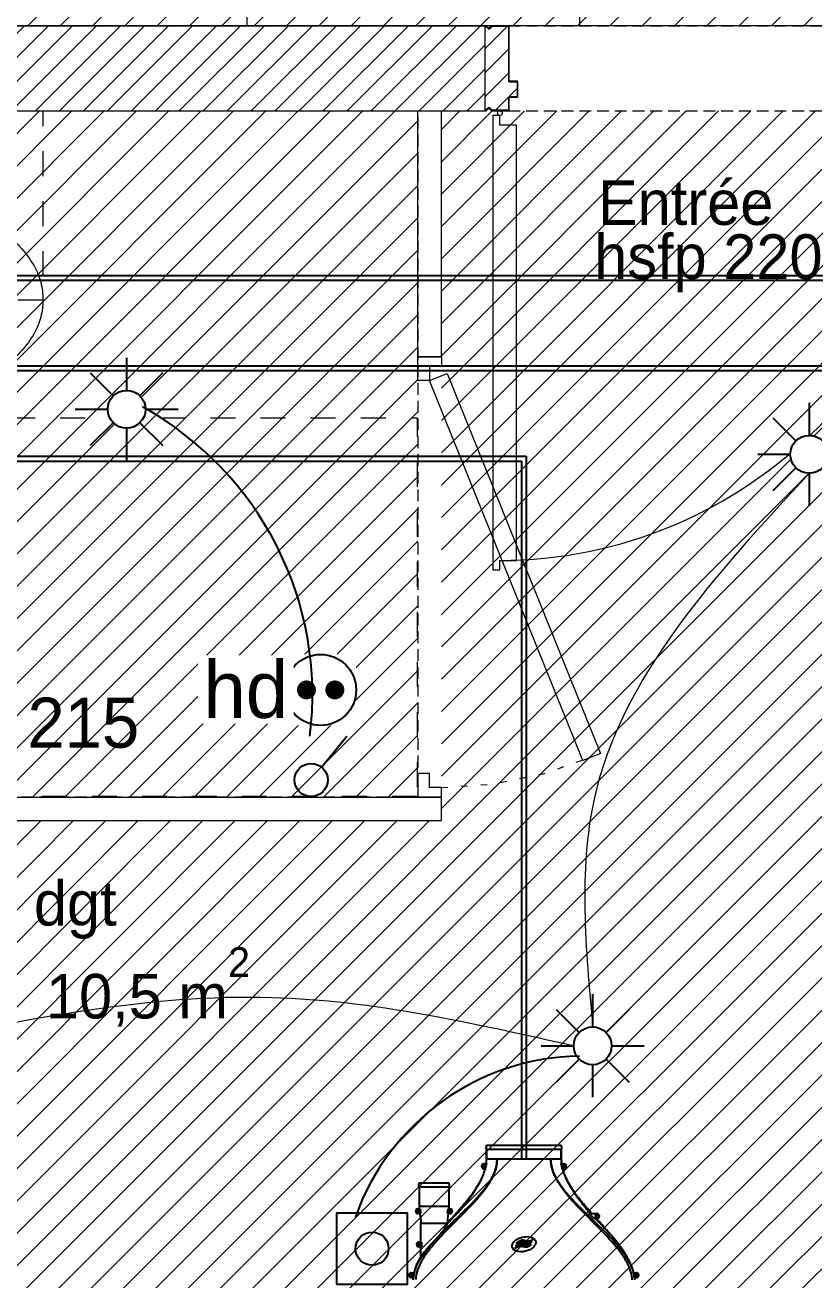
# Model space of a CAD drawing. Header units: centimetres. Extents: x 2666 to 9670, y 1889 to 5633.
# Drawn here: x 5334.1 to 5500.8, y 3887.3 to 4152.5 of the extents above; entities that cross this region are included whole.
import ezdxf

# ---------------------------------------------------------------- set-up
doc = ezdxf.new("R2010")
doc.units = ezdxf.units.CM
doc.header["$LTSCALE"] = 12.7
for name, pattern in [('Style de ligne -1', [0.83328, 0.41656, -0.41672]), ('Style de ligne -12', [0.328084, 0.109361, -0.218723]), ('Style de ligne -13', [0.295276, 0.19685, -0.098425])]:
    doc.linetypes.add(name, pattern=pattern)
for name, color, linetype, lineweight in [('B Faux plafonds', 7, 'Continuous', 5), ('B Faux plafonds-1', 7, 'Continuous', 5), ('B GÈnÈral', 7, 'Continuous', 5), ('B Général', 7, 'Continuous', 5), ('C ANNOTATIONS-prestations', 7, 'Continuous', 5), ('C ANNOTATIONS-prestations-1', 7, 'Continuous', 5), ('C ANNOTATIONS-texte', 7, 'Continuous', 5), ('C ANNOTATIONS-texte surfaces', 7, 'Continuous', 5), ('prlm-ELEC-CFO', 1, 'Continuous', 25)]:
    doc.layers.add(name, color=color, linetype=linetype, lineweight=lineweight)
doc.layers.add('prlm-CHAUFF', color=4, linetype='Continuous')
doc.styles.add('Eurostile', font='')
doc.styles.add('prlm-elec-cfo', font='comic.ttf', dxfattribs={"height": 12})
doc.styles.get('Eurostile').set_extended_font_data('Eurostile')
pattern_1 = [(45, (0, 0.2205), (-3.5277778, 3.3072917), [])]

# ---------------------------------------------------------------- blocks, each defined once
blk = doc.blocks.new('xi.SPOT')
at = {"color": 0, "lineweight": 5}
blk.add_wipeout([(-4, 0), (-2.83, -2.83), (0, -4), (2.83, -2.83), (4, 0), (2.83, 2.83), (0, 4), (-2.83, 2.83)], dxfattribs=at).dxf.layer = 'prlm-ELEC-CFO'
at = {"layer": 'prlm-ELEC-CFO', "color": 0, "linetype": 'ByBlock', "lineweight": -2, "flags": 128}
for points in [[(0, 10.88), (0, 4)], [(-7.69, 7.69), (-2.83, 2.83)], [(7.69, 7.69), (2.83, 2.83)], [(-10.88, 0), (-4, 0)], [(4, 0), (10.88, 0)], [(-2.83, -2.83), (-7.69, -7.69)], [(0, -4), (0, -10.88)], [(2.83, -2.83), (7.69, -7.69)]]:
    blk.add_lwpolyline(points, dxfattribs=at)
at = {"layer": 'prlm-ELEC-CFO', "color": 0, "linetype": 'ByBlock', "lineweight": -2}
blk.add_circle((0, 0), 4, dxfattribs=at)
blk = doc.blocks.new('xi.BP')
at = {"layer": 'prlm-ELEC-CFO', "color": 0, "flags": 128}
blk.add_lwpolyline([(-7.5, -7.5), (7.5, -7.5), (7.5, 7.5), (-7.5, 7.5)], close=True, dxfattribs=at)
at = {"layer": 'prlm-ELEC-CFO', "color": 0}
blk.add_circle((0, 0), 3.5, dxfattribs=at)
blk = doc.blocks.new('xi.SA')
at = {"layer": 'prlm-ELEC-CFO', "color": 0}
blk.add_lwpolyline([(0.2, -1.28), (5.5, 5.28)], dxfattribs=at)
blk.add_circle((-2, -4), 3.5, dxfattribs=at)
blk = doc.blocks.new('xi.PCHD')
at = {"color": 0, "lineweight": 5}
blk.add_wipeout([(-7.5, -7.5), (7.5, -7.5), (7.5, 7.5), (-7.5, 7.5)], dxfattribs=at).dxf.layer = 'prlm-ELEC-CFO'
at = {"layer": 'prlm-ELEC-CFO', "color": 0, "linetype": 'ByBlock', "lineweight": 5, "const_width": 2}
for points in [[(-4, 0, 1), (-2, 0, 1)], [(2, 0, 1), (4, 0, 1)]]:
    blk.add_lwpolyline(points, format="xyb", close=True, dxfattribs=at)
at = {"layer": 'prlm-ELEC-CFO', "color": 0, "linetype": 'ByBlock', "lineweight": -2}
blk.add_circle((0, 0), 7.5, dxfattribs=at)
blk = doc.blocks.new('200_wc-2')
at = {"layer": 'B Général', "color": 7, "linetype": 'Continuous', "lineweight": 5}
for p, q in [((-25, -20.1), (-25, 0)), ((-24.9, 0.1), (24.9, 0.1)), ((25, -20.1), (25, 0)), ((-19.5, -44.2), (-19.5, -21.9)), ((19.5, -44.2), (19.5, -21.9))]:
    blk.add_line(p, q, dxfattribs=at)
at = {"layer": 'B Général', "color": 7, "linetype": 'Continuous', "lineweight": 5, "flags": 128}
blk.add_lwpolyline([(-25, -20.1), (-24.9, -20.6), (-24.75, -20.9), (-24.55, -21.2), (-24.3, -21.45), (-23.9, -21.7), (-23.4, -21.85), (-23.15, -21.9), (23.25, -21.9), (23.55, -21.85), (23.9, -21.7), (24.2, -21.5), (24.45, -21.3), (24.65, -21.05), (24.8, -20.75), (24.9, -20.5), (24.95, -20.3), (25, -20.1)], dxfattribs=at)
for points in [[(-19.5, -44.2), (-19.5, -44.2, 0.036537), (-19.11, -49.53, 0.035337), (-17.94, -54.75), (-17.94, -54.75, 0.041299), (-16.22, -59.09), (-16.22, -59.09), (-16.22, -59.1, 0.041783), (-13.79, -63.08, 0.053503), (-10.77, -66.4), (-10.77, -66.4, 0.054816), (-7.12, -69.02), (-7.12, -69.02, 0.063755), (-3.68, -70.42), (-3.68, -70.42, 0.064897), (0, -70.9)], [(0, -70.9, 0.064897), (3.68, -70.42), (3.68, -70.42, 0.063726), (7.12, -69.02), (7.12, -69.02, 0.054816), (10.77, -66.4), (10.77, -66.4, 0.053503), (13.79, -63.08, 0.041783), (16.22, -59.1), (16.22, -59.09), (16.22, -59.09, 0.041299), (17.94, -54.75), (17.94, -54.75, 0.035337), (19.11, -49.53, 0.036556), (19.5, -44.2)]]:
    blk.add_lwpolyline(points, format="xyb", dxfattribs=at)
at = {"layer": 'B Général', "color": 7, "linetype": 'Continuous', "lineweight": 5}
for centre, start, end in [((-24.9, 0), 90, 180), ((24.9, 0), 0, 90)]:
    blk.add_arc(centre, 0.1, start, end, dxfattribs=at)
blk = doc.blocks.new('Groupe-8-1')
at = {"layer": 'B Général', "color": 154, "linetype": 'Style de ligne -1', "true_color": 0x0053a6, "flags": 128}
blk.add_lwpolyline([(-35.4, 7.6), (35.6, 7.6), (35.6, -32.4), (-35.4, -32.4)], close=True, dxfattribs=at)
at = {"layer": 'B Général', "xscale": -1, "rotation": 270}
blk.add_blockref('200_wc-2', (35.5, 7.5), dxfattribs=at)
blk = doc.blocks.new('WC-plan-PMR')
at = {"layer": 'B Général', "color": 154, "linetype": 'Style de ligne -1', "true_color": 0x0053a6, "flags": 128}
blk.add_lwpolyline([(-114.5, 112.5), (15.5, 112.5), (15.5, 32.5), (-114.5, 32.5)], close=True, dxfattribs=at)
at = {"layer": 'B Général', "color": 7}
blk.add_blockref('Groupe-8-1', (0, 0), dxfattribs=at)

msp = doc.modelspace()

# ---------------------------------------------------------------- hatches: boundary and pattern name
at = {"layer": 'B Faux plafonds', "linetype": 'Continuous', "lineweight": 5, "true_color": 0xaaaaaa}
h = msp.add_hatch(dxfattribs=at)
h.set_pattern_fill('F_P__SOFFITE', color=253, style=0, pattern_type=2)
h.set_pattern_definition(pattern_1)
h.paths.add_polyline_path([(4337.44, 3228.48), (4207.44, 3228.48), (4207.44, 4282.39), (4659.96, 4282.39), (4659.96, 4330.39), (5019.96, 4330.39), (5019.96, 4687.89), (5150.04, 4687.72), (5150.04, 4282.39), (6787.89, 4282.39), (6787.89, 4152.39), (4337.44, 4152.39)])
at = {"layer": 'B Faux plafonds-1', "linetype": 'Continuous', "lineweight": 5, "true_color": 0xaaaaaa}
h = msp.add_hatch(dxfattribs=at)
h.set_pattern_fill('F_P__SOFFITE', color=253, style=0, pattern_type=2)
h.set_pattern_definition(pattern_1)
h.paths.add_polyline_path([(5687.94, 4069.39), (5687.95, 4069.39), (5687.95, 4134.39), (5807.96, 4134.39), (5807.96, 3971.89), (5522.96, 3971.89), (5522.96, 3884.39), (5063.69, 3884.39), (5063.69, 3984.39), (5422.09, 3984.39), (5422.09, 4134.39), (5652.94, 4134.39), (5652.94, 4067.39), (5687.94, 4067.39)])
h = msp.add_hatch(dxfattribs=at)
h.set_pattern_fill('F_P__SOFFITE', color=253, style=0, pattern_type=2)
h.set_pattern_definition(pattern_1)
h.paths.add_polyline_path([(5287.09, 4134.39), (5417.09, 4134.39), (5417.09, 3989.39), (5287.09, 3989.39)])
at = {"layer": 'B GÈnÈral', "linetype": 'Continuous', "lineweight": 5}
h = msp.add_hatch(dxfattribs=at)
h.set_pattern_fill('50_BETON', style=0, pattern_type=2)
h.set_pattern_definition([(45, (0, 0), (2.4253472, -2.6458333), [])])
h.paths.add_polyline_path([(5431.34, 4152.39), (4337.44, 4152.39), (4355.44, 4134.39), (5431.34, 4134.39)])
h = msp.add_hatch(dxfattribs=at)
h.set_pattern_fill('50_BETON', angle=180, style=0, pattern_type=2)
h.set_pattern_definition([(225, (5482.9404, 4143.389), (-2.42535, 2.64583), [])])
edge = h.paths.add_edge_path()
edge.add_line((5431.34, 4152.34), (5432.01, 4151.76))
edge.add_line((5432.01, 4151.76), (5432.02, 4151.75))
edge.add_arc((5432.15, 4151.9), 0.2, 228.9909, 311.0091)
edge.add_line((5432.28, 4151.75), (5432.29, 4151.76))
edge.add_line((5432.29, 4151.76), (5432.84, 4152.25))
edge.add_line((5432.84, 4152.25), (5432.84, 4152.25))
edge.add_arc((5432.88, 4152.21), 0.05, 90, 131.0091, ccw=False)
edge.add_line((5432.88, 4152.26), (5432.88, 4152.26))
edge.add_line((5432.88, 4152.26), (5436.24, 4152.26))
edge.add_line((5436.24, 4152.26), (5436.25, 4152.26))
edge.add_arc((5436.25, 4152.21), 0.0435, 0, 90, ccw=False)
edge.add_line((5436.29, 4152.21), (5436.29, 4140.69))
edge.add_arc((5436.46, 4140.69), 0.174, 180, 270)
edge.add_line((5436.46, 4140.52), (5436.49, 4140.52))
edge.add_line((5436.49, 4140.52), (5438.04, 4140.52))
edge.add_line((5438.04, 4140.52), (5438.05, 4140.52))
edge.add_arc((5438.05, 4140.48), 0.0435, 0, 90, ccw=False)
edge.add_line((5438.09, 4140.48), (5438.09, 4137.43))
edge.add_arc((5438.05, 4137.43), 0.0435, 270, 360, ccw=False)
edge.add_line((5438.05, 4137.39), (5438.04, 4137.39))
edge.add_line((5438.04, 4137.39), (5436.49, 4137.39))
edge.add_line((5436.49, 4137.39), (5436.46, 4137.39))
edge.add_arc((5436.46, 4137.21), 0.174, 90, 180)
edge.add_line((5436.29, 4137.21), (5436.29, 4134.56))
edge.add_arc((5436.25, 4134.56), 0.0435, 270, 360, ccw=False)
edge.add_line((5436.25, 4134.52), (5436.24, 4134.52))
edge.add_line((5436.24, 4134.52), (5432.88, 4134.52))
edge.add_line((5432.88, 4134.52), (5432.88, 4134.52))
edge.add_arc((5432.88, 4134.57), 0.05, 228.9909, 270, ccw=False)
edge.add_line((5432.84, 4134.53), (5432.84, 4134.53))
edge.add_line((5432.84, 4134.53), (5432.29, 4135.02))
edge.add_line((5432.29, 4135.02), (5432.28, 4135.02))
edge.add_arc((5432.15, 4134.87), 0.2, 48.9909, 126.9033)
edge.add_line((5432.03, 4135.03), (5432.02, 4135.02))
edge.add_line((5432.02, 4135.02), (5431.5, 4134.58))
edge.add_line((5431.5, 4134.58), (5431.5, 4134.58))
edge.add_line((5431.5, 4134.58), (5431.34, 4134.44))
edge.add_line((5431.34, 4134.44), (5431.34, 4152.34))
at = {"layer": 'C ANNOTATIONS-prestations-1', "linetype": 'Continuous', "lineweight": 9, "true_color": 0x989898}
h = msp.add_hatch(dxfattribs=at)
h.set_pattern_fill('DALETTES TERRASSE 50X50', color=252, scale=1.406016, style=0, pattern_type=2)
h.set_pattern_definition([(0, (4678, 4152.39), (4e-15, -70.3008), []), (-90, (4678, 4152.39), (70.3008, 0), [])])
h.paths.add_polyline_path([(4337.44, 3228.48), (4207.44, 3228.48), (4207.44, 4282.39), (4659.96, 4282.39), (4659.96, 4330.39), (5019.96, 4330.39), (5019.96, 4687.89), (5150.04, 4687.72), (5150.04, 4282.39), (6787.89, 4282.39), (6787.89, 4152.39), (4337.44, 4152.39)])

# ---------------------------------------------------------------- linework, layer by layer
at = {"layer": 'B Général', "color": 7, "linetype": 'Continuous', "lineweight": 18}
for p, q in [((4337.44, 4152.39), (5431.34, 4152.39)), ((4829.69, 4134.39), (5431.34, 4134.39))]:
    msp.add_line(p, q, dxfattribs=at)
at = {"layer": 'B Général', "color": 7, "linetype": 'Continuous', "lineweight": 5}
for p, q in [((4337.44, 4152.39), (5431.34, 4152.39)), ((5431.34, 4134.39), (5431.34, 4152.39)), ((4829.69, 4134.39), (5431.34, 4134.39)), ((5417.09, 4082.39), (5417.09, 4134.39)), ((5422.09, 4082.39), (5422.09, 4134.39)), ((5422.09, 4082.39), (5417.09, 4082.39)), ((5277.96, 3989.39), (5417.09, 3989.39)), ((5422.09, 3989.39), (5417.09, 3989.39)), ((5417.09, 3989.39), (5417.09, 3989.39)), ((5422.09, 3984.39), (5422.09, 3989.39)), ((5277.96, 3984.39), (5422.09, 3984.39))]:
    msp.add_line(p, q, dxfattribs=at)
at = {"layer": 'B Général', "linetype": 'Style de ligne -13', "lineweight": 5}
for p, q in [((5436.24, 4152.39), (5529.64, 4152.39)), ((5436.24, 4134.39), (5529.64, 4134.39))]:
    msp.add_line(p, q, dxfattribs=at)
at = {"layer": 'B Général', "color": 7, "linetype": 'Continuous', "lineweight": 13}
for p, q in [((5417.09, 4082.39), (5417.09, 4134.39)), ((5422.09, 4082.39), (5422.09, 4134.39)), ((5277.96, 3989.39), (5417.09, 3989.39)), ((5417.09, 3989.39), (5417.09, 3989.39)), ((5422.09, 3984.39), (5422.09, 3989.39)), ((5277.96, 3984.39), (5422.09, 3984.39))]:
    msp.add_line(p, q, dxfattribs=at)
at = {"layer": 'B Général', "linetype": 'Continuous', "lineweight": 5, "flags": 128}
msp.add_lwpolyline([(5436.44, 4134.56), (5436.44, 4137.21, -0.414214), (5436.48, 4137.26), (5436.49, 4137.26), (5438.04, 4137.26), (5438.07, 4137.26, 0.414214), (5438.24, 4137.43), (5438.24, 4140.48, 0.414214), (5438.07, 4140.65), (5438.04, 4140.65), (5436.49, 4140.65), (5436.48, 4140.65, -0.414214), (5436.44, 4140.69), (5436.44, 4152.21, 0.414214), (5436.27, 4152.39), (5436.24, 4152.39), (5432.88, 4152.39), (5432.87, 4152.39, 0.18087), (5432.74, 4152.34), (5432.74, 4152.34), (5432.18, 4151.85), (5432.18, 4151.85, -0.373975), (5432.11, 4151.85), (5432.11, 4151.85), (5431.45, 4152.43), (5431.34, 4152.34), (5432.01, 4151.76), (5432.02, 4151.75, 0.373975), (5432.28, 4151.75), (5432.29, 4151.76), (5432.84, 4152.25), (5432.84, 4152.25, -0.18087), (5432.88, 4152.26), (5432.88, 4152.26), (5436.24, 4152.26), (5436.25, 4152.26, -0.414214), (5436.29, 4152.21), (5436.29, 4140.69, 0.414214), (5436.46, 4140.52), (5436.49, 4140.52), (5438.04, 4140.52), (5438.05, 4140.52, -0.414214), (5438.09, 4140.48), (5438.09, 4137.43, -0.414214), (5438.05, 4137.39), (5438.04, 4137.39), (5436.49, 4137.39), (5436.46, 4137.39, 0.414214), (5436.29, 4137.21), (5436.29, 4134.56, -0.414214), (5436.25, 4134.52), (5436.24, 4134.52), (5432.88, 4134.52), (5432.88, 4134.52, -0.18087), (5432.84, 4134.53), (5432.84, 4134.53), (5432.29, 4135.02), (5432.28, 4135.02, 0.353689), (5432.03, 4135.03), (5432.02, 4135.02), (5431.5, 4134.58), (5431.5, 4134.58), (5431.34, 4134.44), (5431.45, 4134.35), (5432.06, 4134.88, -0.385556), (5432.17, 4134.93), (5432.18, 4134.92), (5432.74, 4134.44), (5432.74, 4134.44, 0.18087), (5432.87, 4134.39), (5432.88, 4134.39), (5436.24, 4134.39), (5436.27, 4134.39, 0.414214)], format="xyb", close=True, dxfattribs=at)
at = {"layer": 'B Général', "color": 7, "linetype": 'Style de ligne -13', "lineweight": 5, "flags": 128}
msp.add_lwpolyline([(5287.09, 4134.39), (5417.09, 4134.39), (5417.09, 3989.39), (5287.09, 3989.39)], close=True, dxfattribs=at)
at = {"layer": 'B Général', "color": 7, "linetype": 'Continuous', "lineweight": 5, "flags": 128}
for points in [[(5437.94, 4131.39), (5434.44, 4131.39), (5434.44, 4133.39), (5432.94, 4133.39), (5432.93, 4037.39), (5434.43, 4037.39), (5434.43, 4039.39), (5437.93, 4039.39)], [(5422.09, 4082.39), (5422.09, 4080.39), (5419.59, 4080.39), (5419.59, 4077.39), (5417.09, 4077.39), (5417.09, 4082.39)], [(5422.09, 3989.39), (5422.09, 3991.39), (5419.59, 3991.39), (5419.59, 3994.39), (5417.09, 3994.39), (5417.09, 3989.39), (5417.09, 3989.39), (5417.09, 3989.39), (5421.37, 3989.39), (5421.37, 3989.39)]]:
    msp.add_lwpolyline(points, close=True, dxfattribs=at)
at = {"layer": 'B Général', "flags": 128}
msp.add_lwpolyline([(5423.3, 4078.89), (5455.71, 3998.61), (5452, 3997.11), (5419.59, 4077.39)], close=True, dxfattribs=at)
at = {"layer": 'B Général', "linetype": 'Style de ligne -12', "lineweight": 5, "flags": 128}
msp.add_lwpolyline([(5422.09, 3991.39), (5432.92, 3992.12), (5443.57, 3994.29), (5451.96, 3997.2)], dxfattribs=at)
at = {"layer": 'B Général', "linetype": 'Continuous', "lineweight": 5}
msp.add_circle((5434.44, 4133.89), 0.5, dxfattribs=at)
at = {"layer": 'B Général', "color": 7, "linetype": 'Continuous', "lineweight": 5}
msp.add_arc((5434.44, 4133.89), 94.5, 270, 1.2323, dxfattribs=at)
at = {"layer": 'C ANNOTATIONS-prestations', "color": 7, "linetype": 'Continuous', "lineweight": 5, "flags": 128}
msp.add_lwpolyline([(4337.44, 3228.48), (4207.44, 3228.48), (4207.44, 4282.39), (4659.96, 4282.39), (4659.96, 4330.39), (5019.96, 4330.39), (5019.96, 4687.89), (5150.04, 4687.72), (5150.04, 4282.39), (6787.89, 4282.39), (6787.89, 4152.39), (4337.44, 4152.39)], close=True, dxfattribs=at)
msp.add_lwpolyline([(4337.44, 3228.48), (4207.44, 3228.48), (4207.44, 4282.39), (4659.96, 4282.39), (4659.96, 4330.39), (5019.96, 4330.39), (5019.96, 4687.89), (5150.04, 4687.72), (5150.04, 4282.39), (6787.89, 4282.39), (6787.89, 4152.39), (4337.44, 4152.39)], close=True, dxfattribs=at)
at = {"layer": 'prlm-CHAUFF', "ltscale": 50}
for p, q in [((5282.95, 4099.59), (5597.84, 4099.59)), ((5282.95, 4098.59), (5597.42, 4098.59)), ((5282.85, 4080.49), (5575.93, 4080.49)), ((5282.85, 4079.49), (5574.93, 4079.49)), ((5282.85, 4061.39), (5440.02, 4061.39)), ((5282.85, 4060.39), (5439.02, 4060.39)), ((5439.02, 4060.39), (5439.02, 3912.84)), ((5440.02, 4061.39), (5440.02, 3912.84)), ((5431.52, 3914.94), (5447.52, 3914.94)), ((5431.62, 3915.84), (5447.42, 3915.84)), ((5431.62, 3914.94), (5431.62, 3912.84)), ((5431.62, 3912.84), (5431.62, 3914.94)), ((5447.42, 3914.94), (5447.42, 3912.84)), ((5447.42, 3912.84), (5447.42, 3914.94)), ((5431.02, 3911.49), (5431.12, 3911.49)), ((5431.02, 3911.39), (5431.02, 3911.49)), ((5431.62, 3911.84), (5431.07, 3911.84)), ((5431.12, 3911.49), (5431.12, 3911.39)), ((5431.37, 3910.84), (5431.57, 3911.52)), ((5431.62, 3911.84), (5431.57, 3911.52)), ((5433.85, 3912.84), (5431.62, 3912.84)), ((5445.2, 3912.84), (5433.85, 3912.84)), ((5447.42, 3912.84), (5445.2, 3912.84)), ((5447.48, 3911.52), (5447.43, 3911.84)), ((5447.43, 3911.84), (5447.98, 3911.84)), ((5447.68, 3910.84), (5447.48, 3911.52)), ((5447.93, 3911.49), (5448.03, 3911.49)), ((5447.93, 3911.39), (5447.93, 3911.49)), ((5448.03, 3911.49), (5448.03, 3911.39)), ((5430.91, 3911.29), (5430.91, 3911.39)), ((5430.91, 3911.39), (5431.02, 3911.39)), ((5431.02, 3911.29), (5430.91, 3911.29)), ((5431.02, 3911.18), (5431.02, 3911.29)), ((5431.12, 3911.18), (5431.02, 3911.18)), ((5431.07, 3910.84), (5431.37, 3910.84)), ((5431.12, 3911.39), (5431.22, 3911.39)), ((5431.22, 3911.29), (5431.12, 3911.29)), ((5431.12, 3911.29), (5431.12, 3911.18)), ((5431.22, 3911.39), (5431.22, 3911.29)), ((5447.98, 3910.84), (5447.68, 3910.84)), ((5447.83, 3911.29), (5447.83, 3911.39)), ((5447.83, 3911.39), (5447.93, 3911.39)), ((5447.93, 3911.29), (5447.83, 3911.29)), ((5447.93, 3911.18), (5447.93, 3911.29)), ((5448.03, 3911.18), (5447.93, 3911.18)), ((5448.03, 3911.39), (5448.14, 3911.39)), ((5448.14, 3911.29), (5448.03, 3911.29)), ((5448.03, 3911.29), (5448.03, 3911.18)), ((5448.14, 3911.39), (5448.14, 3911.29)), ((5423.77, 3906.94), (5417.27, 3906.94)), ((5417.37, 3907.84), (5423.67, 3907.84)), ((5417.37, 3906.94), (5417.37, 3902.84)), ((5417.37, 3906.94), (5417.37, 3902.84)), ((5423.67, 3906.94), (5423.67, 3902.84)), ((5423.67, 3906.94), (5423.67, 3902.84)), ((5430.12, 3907.82), (5430.12, 3907.82)), ((5448.64, 3908.36), (5448.61, 3908.36)), ((5448.93, 3907.82), (5448.91, 3907.82)), ((5416.97, 3901.89), (5417.07, 3901.89)), ((5416.97, 3901.79), (5416.97, 3901.89)), ((5417.07, 3901.79), (5416.97, 3901.79)), ((5417.07, 3901.99), (5417.17, 3901.99)), ((5417.07, 3901.89), (5417.07, 3901.99)), ((5417.07, 3901.68), (5417.07, 3901.79)), ((5417.17, 3901.68), (5417.07, 3901.68)), ((5417.12, 3902.34), (5417.56, 3902.34)), ((5417.67, 3901.34), (5417.12, 3901.34)), ((5417.17, 3901.99), (5417.17, 3901.89)), ((5417.17, 3901.89), (5417.28, 3901.89)), ((5417.28, 3901.79), (5417.17, 3901.79)), ((5417.17, 3901.79), (5417.17, 3901.68)), ((5417.28, 3901.89), (5417.28, 3901.79)), ((5423.67, 3902.84), (5417.37, 3902.84)), ((5417.56, 3902.34), (5417.67, 3901.39)), ((5417.67, 3901.39), (5417.67, 3901.34)), ((5423.32, 3899.18), (5425.39, 3901.34)), ((5425.39, 3901.34), (5423.32, 3899.18)), ((5423.37, 3901.39), (5423.49, 3902.34)), ((5423.37, 3901.34), (5423.37, 3901.39)), ((5423.92, 3901.34), (5423.37, 3901.34)), ((5423.49, 3902.34), (5423.92, 3902.34)), ((5423.77, 3901.79), (5423.77, 3901.89)), ((5423.77, 3901.89), (5423.87, 3901.89)), ((5423.87, 3901.79), (5423.77, 3901.79)), ((5423.87, 3901.99), (5423.97, 3901.99)), ((5423.87, 3901.89), (5423.87, 3901.99)), ((5423.87, 3901.68), (5423.87, 3901.79)), ((5423.97, 3901.68), (5423.87, 3901.68)), ((5423.97, 3901.99), (5423.97, 3901.89)), ((5423.97, 3901.89), (5424.08, 3901.89)), ((5423.97, 3901.79), (5423.97, 3901.68)), ((5424.08, 3901.79), (5423.97, 3901.79)), ((5424.08, 3901.89), (5424.08, 3901.79)), ((5454.35, 3900.34), (5453.35, 3901.34)), ((5453.35, 3901.34), (5454.97, 3901.34)), ((5454.81, 3900.79), (5454.81, 3900.89)), ((5454.81, 3900.89), (5454.92, 3900.89)), ((5454.92, 3900.99), (5455.02, 3900.99)), ((5454.92, 3900.89), (5454.92, 3900.99)), ((5455.02, 3900.99), (5455.02, 3900.89)), ((5455.02, 3900.89), (5455.12, 3900.89)), ((5455.12, 3900.89), (5455.12, 3900.79)), ((5417.72, 3899.34), (5423.32, 3899.34)), ((5417.72, 3895.34), (5417.72, 3899.34)), ((5417.72, 3895.34), (5417.72, 3899.34)), ((5423.32, 3899.18), (5423.32, 3899.34)), ((5423.32, 3899.18), (5423.32, 3899.34)), ((5454.97, 3900.34), (5454.35, 3900.34)), ((5454.92, 3900.79), (5454.81, 3900.79)), ((5454.92, 3900.68), (5454.92, 3900.79)), ((5455.02, 3900.68), (5454.92, 3900.68)), ((5455.02, 3900.79), (5455.02, 3900.68)), ((5455.12, 3900.79), (5455.02, 3900.79)), ((5417.17, 3894.79), (5417.17, 3894.89)), ((5417.17, 3894.89), (5417.27, 3894.89)), ((5417.27, 3894.79), (5417.17, 3894.79)), ((5417.27, 3894.99), (5417.37, 3894.99)), ((5417.27, 3894.89), (5417.27, 3894.99)), ((5417.27, 3894.68), (5417.27, 3894.79)), ((5417.37, 3894.68), (5417.27, 3894.68)), ((5417.32, 3895.34), (5417.87, 3895.34)), ((5417.87, 3894.34), (5417.32, 3894.34)), ((5417.37, 3894.99), (5417.37, 3894.89)), ((5417.37, 3894.89), (5417.48, 3894.89)), ((5417.37, 3894.79), (5417.37, 3894.68)), ((5417.48, 3894.79), (5417.37, 3894.79)), ((5417.48, 3894.89), (5417.48, 3894.79)), ((5417.72, 3892.21), (5417.72, 3894.34)), ((5417.72, 3892.21), (5417.72, 3894.34)), ((5417.87, 3895.34), (5417.87, 3894.34)), ((5415.57, 3888.29), (5415.57, 3888.39)), ((5415.57, 3888.39), (5415.67, 3888.39)), ((5415.67, 3888.29), (5415.57, 3888.29)), ((5415.67, 3888.49), (5415.77, 3888.49)), ((5415.67, 3888.39), (5415.67, 3888.49)), ((5415.67, 3888.18), (5415.67, 3888.29)), ((5415.77, 3888.18), (5415.67, 3888.18)), ((5415.72, 3888.84), (5416.34, 3888.84)), ((5416.17, 3887.84), (5415.72, 3887.84)), ((5415.77, 3888.49), (5415.77, 3888.39)), ((5415.77, 3888.39), (5415.88, 3888.39)), ((5415.77, 3888.29), (5415.77, 3888.18)), ((5415.88, 3888.29), (5415.77, 3888.29)), ((5415.88, 3888.39), (5415.88, 3888.29)), ((5416.16, 3887.75), (5416.17, 3887.84)), ((5462.71, 3888.84), (5463.32, 3888.84)), ((5462.89, 3887.75), (5462.88, 3887.84)), ((5463.32, 3887.84), (5462.88, 3887.84)), ((5463.17, 3888.29), (5463.17, 3888.39)), ((5463.17, 3888.39), (5463.27, 3888.39)), ((5463.27, 3888.29), (5463.17, 3888.29)), ((5463.27, 3888.49), (5463.37, 3888.49)), ((5463.27, 3888.39), (5463.27, 3888.49)), ((5463.27, 3888.18), (5463.27, 3888.29)), ((5463.37, 3888.18), (5463.27, 3888.18)), ((5463.37, 3888.49), (5463.37, 3888.39)), ((5463.37, 3888.39), (5463.48, 3888.39)), ((5463.37, 3888.29), (5463.37, 3888.18)), ((5463.48, 3888.29), (5463.37, 3888.29)), ((5463.48, 3888.39), (5463.48, 3888.29))]:
    msp.add_line(p, q, dxfattribs=at)
for centre, radius in [((5431.07, 3911.34), 0.3), ((5431.07, 3911.34), 0.25), ((5447.98, 3911.34), 0.3), ((5447.98, 3911.34), 0.25), ((5417.12, 3901.84), 0.3), ((5417.12, 3901.84), 0.25), ((5423.92, 3901.84), 0.3), ((5423.92, 3901.84), 0.25), ((5454.97, 3900.84), 0.3), ((5454.97, 3900.84), 0.25), ((5417.32, 3894.84), 0.3), ((5417.32, 3894.84), 0.25), ((5415.72, 3888.34), 0.3), ((5415.72, 3888.34), 0.25), ((5463.32, 3888.34), 0.3), ((5463.32, 3888.34), 0.25)]:
    msp.add_circle(centre, radius, dxfattribs=at)
for centre, radius, start, end in [((5433.51, 3915.17), 2, 160.5755, 186.7441), ((5433.51, 3915.17), 2, 160.5755, 186.7441), ((5445.54, 3915.17), 2, 353.2559, 19.4245), ((5445.54, 3915.17), 2, 353.2559, 19.4245), ((5431.07, 3911.34), 0.5, 90, 270), ((5423.86, 3912.84), 7.77, 352.5456, 359.9423), ((5423.8, 3912.85), 7.82, 352.5763, 359.9264), ((5424.46, 3912.82), 7.17, 352.0923, 353.5448), ((5424.46, 3912.82), 7.17, 353.9053, 0.1157), ((5454.64, 3912.83), 7.25, 179.9215, 187.8382), ((5455.19, 3912.84), 7.77, 180.0577, 187.4544), ((5455.25, 3912.85), 7.82, 180.0736, 187.4237), ((5447.98, 3911.34), 0.5, 270, 90), ((5420.01, 3913.81), 11.74, 332.3321, 345.441), ((5420.37, 3913.66), 11.35, 332.1374, 345.6929), ((5460.63, 3914.32), 13.43, 192.9954, 216.0824), ((5458.68, 3913.66), 11.35, 194.4106, 207.8626), ((5419.26, 3907.17), 2, 160.5755, 186.7441), ((5419.26, 3907.17), 2, 160.5755, 186.7441), ((5421.79, 3907.17), 2, 353.2559, 19.4245), ((5421.79, 3907.17), 2, 353.2559, 19.4245), ((5396.39, 3927.4), 39, 319.3887, 329.86), ((5396.39, 3927.4), 39, 319.3887, 329.8601), ((5412.61, 3917.5), 20.01, 331.0483, 332.7983), ((5412.61, 3917.5), 20.01, 331.0482, 332.7982), ((5466.44, 3917.5), 20.01, 207.2018, 208.9518), ((5482.66, 3927.4), 39, 210.1399, 220.6113), ((5482.66, 3927.4), 39, 212.5506, 220.6113), ((5417.12, 3901.84), 0.5, 90, 270), ((5423.92, 3901.84), 0.5, 270, 90), ((5417.01, 3909.44), 11.66, 315.9701, 320.4245), ((5416.76, 3909.66), 11.99, 316.0326, 320.3619), ((5462.04, 3909.44), 11.66, 219.5755, 224.0299), ((5462.29, 3909.66), 11.99, 219.6381, 223.9674), ((5454.97, 3900.84), 0.5, 270, 90), ((5394.78, 3919.38), 35.1, 315.7111, 319.5265), ((5417.32, 3894.84), 0.5, 90, 270), ((5437.04, 3878.56), 23.65, 136.4099, 144.7501), ((5415.72, 3888.34), 0.5, 90, 270), ((5428.11, 3885.98), 12.12, 163.7263, 166.3852), ((5463.32, 3888.34), 0.5, 270, 90)]:
    msp.add_arc(centre, radius, start, end, dxfattribs=at)
msp.add_ellipse((5439.52, 3894.88), major_axis=(2.49, 0.57), ratio=0.600775, dxfattribs=at)
for points, knots in [([(5433.85, 3912.84), (5433.85, 3912.67), (5433.85, 3912.5), (5433.82, 3912.16), (5433.8, 3911.99), (5433.73, 3911.48), (5433.66, 3911.15), (5433.47, 3910.5), (5433.36, 3910.18), (5433.11, 3909.55), (5432.97, 3909.24), (5432.52, 3908.34), (5432.18, 3907.77), (5431.45, 3906.67), (5431.06, 3906.15), (5429.83, 3904.61), (5428.95, 3903.63), (5427.14, 3901.73), (5426.21, 3900.8), (5424.34, 3898.94), (5423.4, 3898.01), (5421.58, 3896.11), (5420.69, 3895.14), (5419.45, 3893.61), (5419.05, 3893.09), (5418.49, 3892.27), (5418.31, 3892), (5417.97, 3891.43), (5417.81, 3891.14), (5417.35, 3890.25), (5417.1, 3889.64), (5416.82, 3888.69), (5416.75, 3888.37), (5416.67, 3887.81), (5416.64, 3887.57), (5416.63, 3887.34)], [0, 0, 0, 0, 0.015625, 0.015625, 0.03125, 0.03125, 0.0625, 0.0625, 0.09375, 0.09375, 0.125, 0.125, 0.1875, 0.1875, 0.25, 0.25, 0.375, 0.375, 0.5, 0.5, 0.625, 0.625, 0.75, 0.75, 0.8125, 0.8125, 0.84375, 0.84375, 0.875, 0.875, 0.9375, 0.9375, 0.96875, 0.96875, 0.9907189, 0.9907189, 0.9907189, 0.9907189]), ([(5421.48, 3896.6), (5422.68, 3897.84), (5423.93, 3899.04), (5426.43, 3901.44), (5427.67, 3902.63), (5429.46, 3904.51), (5430.03, 3905.15), (5431.14, 3906.47), (5431.66, 3907.16), (5432.37, 3908.25), (5432.59, 3908.62), (5433, 3909.41), (5433.19, 3909.81), (5433.5, 3910.64), (5433.63, 3911.07), (5433.76, 3911.73), (5433.8, 3911.95), (5433.83, 3912.28), (5433.84, 3912.39), (5433.85, 3912.62), (5433.85, 3912.73), (5433.85, 3912.84)], [0, 0, 0, 0, 0.25, 0.25, 0.5, 0.5, 0.625, 0.625, 0.75, 0.75, 0.8125, 0.8125, 0.875, 0.875, 0.9375, 0.9375, 0.96875, 0.96875, 0.984375, 0.984375, 1, 1, 1, 1]), ([(5445.2, 3912.84), (5445.2, 3912.67), (5445.2, 3912.49), (5445.23, 3912.15), (5445.25, 3911.98), (5445.33, 3911.47), (5445.41, 3911.14), (5445.6, 3910.48), (5445.72, 3910.16), (5445.99, 3909.53), (5446.14, 3909.22), (5446.62, 3908.32), (5446.98, 3907.76), (5447.76, 3906.67), (5448.17, 3906.15), (5449.45, 3904.63), (5450.37, 3903.67), (5452.25, 3901.79), (5453.21, 3900.87), (5455.13, 3899.03), (5456.09, 3898.1), (5457.96, 3896.21), (5458.86, 3895.23), (5460.11, 3893.69), (5460.52, 3893.16), (5461.08, 3892.34), (5461.26, 3892.06), (5461.6, 3891.48), (5461.76, 3891.19), (5462.21, 3890.29), (5462.46, 3889.67), (5462.73, 3888.71), (5462.8, 3888.38), (5462.88, 3887.82), (5462.91, 3887.58), (5462.92, 3887.34)], [0, 0, 0, 0, 0.015625, 0.015625, 0.03125, 0.03125, 0.0625, 0.0625, 0.09375, 0.09375, 0.125, 0.125, 0.1875, 0.1875, 0.25, 0.25, 0.375, 0.375, 0.5, 0.5, 0.625, 0.625, 0.75, 0.75, 0.8125, 0.8125, 0.84375, 0.84375, 0.875, 0.875, 0.9375, 0.9375, 0.96875, 0.96875, 0.9908046, 0.9908046, 0.9908046, 0.9908046]), ([(5462.42, 3887.34), (5462.41, 3887.57), (5462.38, 3887.81), (5462.3, 3888.37), (5462.22, 3888.69), (5461.95, 3889.64), (5461.7, 3890.25), (5461.24, 3891.14), (5461.08, 3891.43), (5460.73, 3892), (5460.56, 3892.27), (5460, 3893.09), (5459.6, 3893.61), (5458.36, 3895.14), (5457.47, 3896.11), (5455.65, 3898.01), (5454.71, 3898.94), (5452.84, 3900.8), (5451.91, 3901.73), (5450.1, 3903.63), (5449.22, 3904.61), (5447.99, 3906.15), (5447.6, 3906.68), (5446.87, 3907.77), (5446.53, 3908.34), (5446.07, 3909.24), (5445.93, 3909.55), (5445.68, 3910.18), (5445.57, 3910.5), (5445.39, 3911.15), (5445.32, 3911.49), (5445.25, 3911.99), (5445.23, 3912.16), (5445.2, 3912.5), (5445.2, 3912.67), (5445.2, 3912.84)], [0.0092808, 0.0092808, 0.0092808, 0.0092808, 0.03125, 0.03125, 0.0625, 0.0625, 0.125, 0.125, 0.15625, 0.15625, 0.1875, 0.1875, 0.25, 0.25, 0.375, 0.375, 0.5, 0.5, 0.625, 0.625, 0.75, 0.75, 0.8125, 0.8125, 0.875, 0.875, 0.90625, 0.90625, 0.9375, 0.9375, 0.96875, 0.96875, 0.984375, 0.984375, 1, 1, 1, 1]), ([(5430.62, 3908.8), (5430.46, 3908.46), (5430.09, 3907.75), (5429.45, 3906.69), (5428.69, 3905.6), (5427.87, 3904.52), (5426.99, 3903.44), (5425.87, 3902.15), (5424.66, 3900.8), (5423.72, 3899.77), (5423.32, 3899.33)], [0.1568082, 0.1568082, 0.1568082, 0.1568082, 0.2305418, 0.3149874, 0.4025619, 0.4929385, 0.5856877, 0.6803551, 0.8317746, 0.9509578, 0.9509578, 0.9509578, 0.9509578]), ([(5453.91, 3901.34), (5453.59, 3901.69), (5452.89, 3902.48), (5451.85, 3903.69), (5450.9, 3904.87), (5450.1, 3905.95), (5449.45, 3906.93), (5448.9, 3907.86), (5448.57, 3908.48), (5448.44, 3908.77)], [0.5730592, 0.5730592, 0.5730592, 0.5730592, 0.626259, 0.6884084, 0.7489718, 0.7930827, 0.8358988, 0.8773199, 0.9123747, 0.9123747, 0.9123747, 0.9123747]), ([(5421.48, 3896.6), (5421.72, 3896.86), (5421.94, 3897.13), (5422.35, 3897.64), (5422.54, 3897.89), (5422.89, 3898.36), (5423.03, 3898.59), (5423.2, 3898.87), (5423.24, 3898.95), (5423.31, 3899.09), (5423.32, 3899.15), (5423.32, 3899.18)], [0, 0, 0, 0, 0.25, 0.25, 0.5, 0.5, 0.75, 0.75, 0.875, 0.875, 1, 1, 1, 1]), ([(5462.71, 3888.84), (5462.65, 3889.12), (5462.57, 3889.41), (5462.38, 3889.98), (5462.28, 3890.26), (5461.94, 3891.08), (5461.67, 3891.61), (5461.09, 3892.64), (5460.77, 3893.13), (5460.09, 3894.11), (5459.74, 3894.59), (5458.64, 3895.99), (5457.86, 3896.88), (5456.26, 3898.63), (5455.44, 3899.48), (5454.62, 3900.34)], [0, 0, 0, 0, 0.0625, 0.0625, 0.125, 0.125, 0.25, 0.25, 0.375, 0.375, 0.5, 0.5, 0.75, 0.75, 1, 1, 1, 1]), ([(5460.92, 3892.88), (5460.82, 3893.05), (5460.5, 3893.54), (5459.93, 3894.35), (5459.19, 3895.32), (5458.4, 3896.29), (5457.48, 3897.37), (5456.43, 3898.56), (5455.5, 3899.58), (5454.96, 3900.17), (5454.81, 3900.34)], [0.1694223, 0.1694223, 0.1694223, 0.1694223, 0.1906001, 0.2339285, 0.2787061, 0.3247019, 0.3716424, 0.4351709, 0.4991397, 0.523565, 0.523565, 0.523565, 0.523565]), ([(5437.9, 3895.01), (5438.62, 3895.73), (5439, 3895.82), (5439.39, 3895.78), (5440, 3895.72), (5440.64, 3895.31), (5441.38, 3895.89)], [0, 0, 0, 0, 0.389075, 0.389075, 0.389075, 1, 1, 1, 1]), ([(5416.13, 3887.34), (5416.14, 3887.61), (5416.17, 3887.89), (5416.28, 3888.53), (5416.36, 3888.89), (5416.68, 3889.94), (5416.98, 3890.62), (5417.7, 3891.93), (5418.1, 3892.55), (5418.97, 3893.74), (5419.43, 3894.31), (5419.91, 3894.87)], [0.0331631, 0.0331631, 0.0331631, 0.0331631, 0.125, 0.125, 0.25, 0.25, 0.5, 0.5, 0.75, 0.75, 1, 1, 1, 1]), ([(5437.59, 3893.96), (5438.31, 3894.68), (5438.69, 3894.78), (5439.08, 3894.74), (5439.69, 3894.67), (5440.33, 3894.27), (5441.07, 3894.84)], [0, 0, 0, 0, 0.389075, 0.389075, 0.389075, 1, 1, 1, 1]), ([(5416.33, 3888.84), (5416.4, 3889.13), (5416.48, 3889.43), (5416.63, 3889.86), (5416.68, 3890.01), (5416.79, 3890.3), (5416.85, 3890.44), (5417.02, 3890.86), (5417.15, 3891.14), (5417.43, 3891.68), (5417.57, 3891.95), (5417.72, 3892.21)], [0, 0, 0, 0, 0.25, 0.25, 0.375, 0.375, 0.5, 0.5, 0.75, 0.75, 1, 1, 1, 1]), ([(5417.72, 3892.21), (5417.56, 3891.94), (5417.41, 3891.65), (5417.12, 3891.08), (5416.99, 3890.78), (5416.74, 3890.19), (5416.63, 3889.89), (5416.51, 3889.51), (5416.49, 3889.44), (5416.47, 3889.37)], [0, 0, 0, 0, 0.25, 0.25, 0.5, 0.5, 0.75, 0.75, 0.8062429, 0.8062429, 0.8062429, 0.8062429])]:
    msp.add_open_spline(points, degree=3, knots=knots, dxfattribs=at)
for points in [[(5417.37, 3902.84), (5417.37, 3902.67), (5417.38, 3902.5), (5417.39, 3902.34)], [(5417.37, 3902.84), (5417.37, 3902.67), (5417.38, 3902.5), (5417.39, 3902.34)], [(5417.51, 3901.34), (5417.61, 3900.67), (5417.72, 3900), (5417.72, 3899.34)], [(5417.51, 3901.34), (5417.61, 3900.67), (5417.72, 3900), (5417.72, 3899.34)], [(5423.54, 3901.34), (5423.44, 3900.67), (5423.32, 3900), (5423.32, 3899.34)], [(5423.54, 3901.34), (5423.44, 3900.67), (5423.32, 3900), (5423.32, 3899.34)], [(5423.67, 3902.84), (5423.67, 3902.67), (5423.67, 3902.5), (5423.65, 3902.34)], [(5423.67, 3902.84), (5423.67, 3902.67), (5423.67, 3902.5), (5423.65, 3902.34)], [(5441.38, 3895.89), (5440.55, 3894.95), (5439.91, 3895.36), (5439.29, 3895.42)], [(5438.98, 3894.38), (5438.59, 3894.42), (5438.21, 3894.32), (5437.59, 3893.96)], [(5437.74, 3894.5), (5438.47, 3895.22), (5438.84, 3895.31), (5439.23, 3895.27)], [(5439.13, 3894.91), (5438.74, 3894.96), (5438.36, 3894.86), (5437.74, 3894.5)], [(5439.29, 3895.42), (5438.9, 3895.47), (5438.52, 3895.37), (5437.9, 3895.01)], [(5441.07, 3894.84), (5440.24, 3893.91), (5439.59, 3894.31), (5438.98, 3894.38)], [(5441.22, 3895.38), (5440.4, 3894.44), (5439.75, 3894.85), (5439.13, 3894.91)], [(5439.23, 3895.27), (5439.84, 3895.2), (5440.49, 3894.8), (5441.22, 3895.38)], [(5416.34, 3888.84), (5416.26, 3888.51), (5416.2, 3888.17), (5416.17, 3887.84)], [(5462.88, 3887.84), (5462.85, 3888.17), (5462.79, 3888.51), (5462.71, 3888.84)]]:
    msp.add_open_spline(points, degree=3, dxfattribs=at)

# ---------------------------------------------------------------- block references
at = {"layer": 'B Général', "color": 7, "rotation": 180}
msp.add_blockref('WC-plan-PMR', (5302.46, 4101.99), dxfattribs=at)
at = {"layer": 'prlm-ELEC-CFO'}
for name, p in [('xi.SA', (5396.56, 3996.99)), ('xi.BP', (5407.43, 3893.93))]:
    msp.add_blockref(name, p, dxfattribs=at)

# ---------------------------------------------------------------- texts
at = {"layer": 'C ANNOTATIONS-prestations', "attachment_point": 7, "line_spacing_factor": 0.894142, "style": 'Eurostile'}
for s, insert, char_height, width in [('hsfp 220', (5454.37, 4096.05), 9.412, 70.1328), ('hsfp 215', (5303.88, 3996.61), 10.589, 66.8431)]:
    msp.add_mtext(s, dxfattribs=dict(at, insert=insert, char_height=char_height, width=width))
at = {"layer": 'C ANNOTATIONS-texte', "char_height": 9.412, "attachment_point": 8, "line_spacing_factor": 0.894142, "style": 'Eurostile'}
for s, insert in [('Entrée', (5473.72, 4110.16)), ('dgt', (5344.69, 3959.39))]:
    msp.add_mtext(s, dxfattribs=dict(at, insert=insert))
at = {"layer": 'C ANNOTATIONS-texte surfaces', "insert": (5360.06, 3957.65), "char_height": 9.412, "attachment_point": 2, "line_spacing_factor": 0.894142, "style": 'Eurostile'}
msp.add_mtext('10,5 m{\\H0.6667x;\\S2^ ;}', dxfattribs=at)

# ---------------------------------------------------------------- next in the draw order: block references
at = {"layer": 'prlm-ELEC-CFO'}
for name, p in [('xi.SPOT', (5355.54, 4071.33)), ('xi.SPOT', (5499.84, 4061.81)), ('xi.PCHD', (5396.56, 4012.02)), ('xi.SPOT', (5454.05, 3936.81))]:
    msp.add_blockref(name, p, dxfattribs=at)

# ---------------------------------------------------------------- next in the draw order: linework, layer by layer
msp.add_arc((5452.04, 3883.58), 51.07, 90.8765, 160.517, dxfattribs=at)
at = {"layer": 'prlm-ELEC-CFO', "lineweight": 13}
for points in [[(5499.84, 4057.81), (5454.37, 3988.94), (5454.08, 3940.81)], [(5450.14, 3936.76), (5386.23, 3946.98), (5308.16, 3936.95)]]:
    msp.add_spline(points, degree=3, dxfattribs=at)

# ---------------------------------------------------------------- next in the draw order: texts
at = {"layer": 'prlm-ELEC-CFO', "lineweight": 20, "insert": (5380.73, 4012.02), "char_height": 12, "attachment_point": 5, "line_spacing_factor": 0.8, "style": 'prlm-elec-cfo', "bg_fill": 3, "box_fill_scale": 1.1, "bg_fill_color": 256, "bg_fill_transparency": 0}
msp.add_mtext('hd', dxfattribs=at)

# ---------------------------------------------------------------- next in the draw order: linework, layer by layer
at = {"layer": 'prlm-ELEC-CFO'}
msp.add_arc((5325.24, 4010.92), 69.59, 352.851, 61.0517, dxfattribs=at)

doc.saveas('drawing.dxf')
